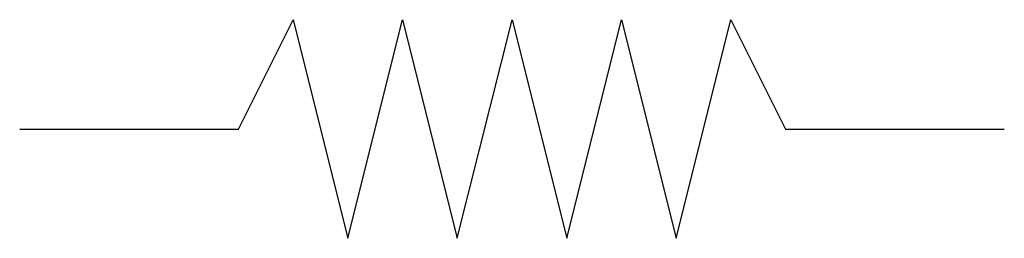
# Model space of a CAD drawing. Extents: x 13.3 to 13.75, y 13 to 13.1.
import ezdxf

# ---------------------------------------------------------------- set-up
doc = ezdxf.new("R2010")
doc.units = 0
doc.header["$MEASUREMENT"] = 0
doc.layers.get('0').update_dxf_attribs({"linetype": 'CONTINUOUS'})

msp = doc.modelspace()

# ---------------------------------------------------------------- linework, layer by layer
for p, q in [((13.4, 13.05), (13.425, 13.1)), ((13.425, 13.1), (13.45, 13)), ((13.45, 13), (13.475, 13.1)), ((13.475, 13.1), (13.5, 13)), ((13.5, 13), (13.525, 13.1)), ((13.525, 13.1), (13.55, 13)), ((13.55, 13), (13.575, 13.1)), ((13.575, 13.1), (13.6, 13)), ((13.6, 13), (13.625, 13.1)), ((13.625, 13.1), (13.65, 13.05)), ((13.3, 13.05), (13.4, 13.05)), ((13.65, 13.05), (13.75, 13.05))]:
    msp.add_line(p, q)

doc.saveas('drawing.dxf')
